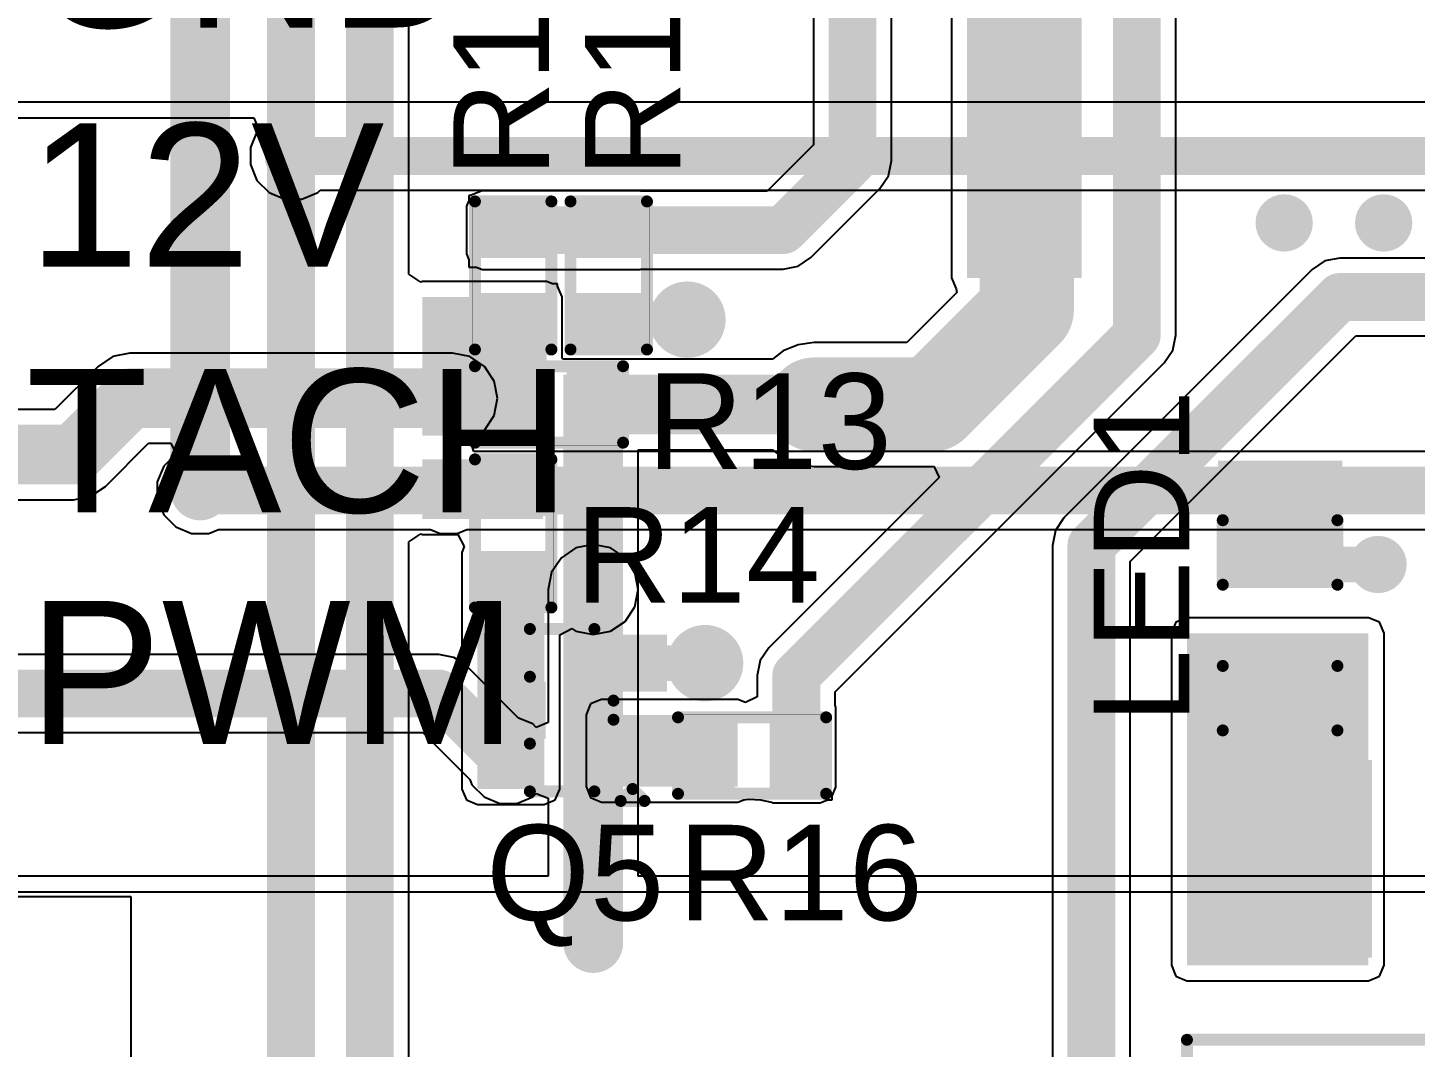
# Model space of a CAD drawing. Header units: millimetres. Extents: x -6.2 to 75.6, y -2 to 69.2.
# Drawn here: x 10.92 to 25.67, y 19.22 to 30.07 of the extents above; entities that cross this region are included whole.
import ezdxf

# ---------------------------------------------------------------- set-up
doc = ezdxf.new("R2010")
doc.units = ezdxf.units.MM
for name, color, linetype in [('BottomLayer', 5, 'Continuous'), ('BottomSolder', 6, 'Continuous'), ('TopLayer', 1, 'Continuous'), ('TopOverlay', 2, 'Continuous'), ('TopPaste', 8, 'Continuous'), ('TopSolder', 216, 'Continuous'), ('ViaHoleLayer', 16, 'Continuous')]:
    doc.layers.add(name, color=color, linetype=linetype)
doc.styles.add('Arial', font='arial.ttf', dxfattribs={"height": 0.2})

# ---------------------------------------------------------------- blocks, each defined once
blk = doc.blocks.new('R___0402_20')
at = {"layer": 'TopLayer'}
for points in [[(-0.6985, -0.3175), (-0.6985, 0.3175), (-0.2412999999999999, 0.3175), (-0.2413, -0.3175)], [(0.2412999999999999, -0.3175), (0.2413, 0.3175), (0.6985, 0.3175), (0.6985, -0.3175)]]:
    blk.add_hatch(color=1, dxfattribs=at).paths.add_polyline_path(points)
at = {"layer": 'TopPaste'}
for points in [[(-0.6985, -0.3175), (-0.6985, 0.3175), (-0.2412999999999999, 0.3175), (-0.2413, -0.3175)], [(0.2412999999999999, -0.3175), (0.2413, 0.3175), (0.6985, 0.3175), (0.6985, -0.3175)]]:
    blk.add_hatch(color=8, dxfattribs=at).paths.add_polyline_path(points)
at = {"layer": 'TopSolder'}
for points in [[(-0.75350116, -0.37250116), (-0.75350116, 0.37250116), (-0.1862988399999999, 0.37250116), (-0.18629884, -0.37250116)], [(0.1862988399999999, -0.37250116), (0.18629884, 0.37250116), (0.75350116, 0.37250116), (0.75350116, -0.37250116)]]:
    blk.add_hatch(color=216, dxfattribs=at).paths.add_polyline_path(points)
at = {"layer": 'TopOverlay'}
for points, const_width in [([(-0.7874, 0.4064), (0.7874, 0.4064)], 0.127), ([(-0.7874, 0.4064), (-0.7874, -0.4064)], 0.127), ([(0.7874, 0.4064), (0.7874, -0.4064)], 0.127), ([(-0.7874, -0.4064), (0.7874, -0.4064)], 0.127), ([(-0.8128, -0.4318), (0.8128, -0.4318)], 0.0032258)]:
    blk.add_lwpolyline(points, dxfattribs=dict(at, const_width=const_width))
for points, const_width in [([(-0.8191499999999999, 0.4064, 1), (-0.7556499999999999, 0.4064, 1)], 0.0635), ([(-0.8191499999999999, 0.4064, 1), (-0.7556499999999999, 0.4064, 1)], 0.0635), ([(0.7556499999999999, 0.4064, 1), (0.8191499999999999, 0.4064, 1)], 0.0635), ([(0.7556499999999999, 0.4064, 1), (0.8191499999999999, 0.4064, 1)], 0.0635), ([(-0.8191499999999999, -0.4064, 1), (-0.7556499999999999, -0.4064, 1)], 0.0635), ([(-0.8191499999999999, -0.4064, 1), (-0.7556499999999999, -0.4064, 1)], 0.0635), ([(-0.81360518, -0.4318, 1), (-0.8119948199999999, -0.4318, 1)], 0.0016129), ([(0.7556499999999999, -0.4064, 1), (0.8191499999999999, -0.4064, 1)], 0.0635), ([(0.7556499999999999, -0.4064, 1), (0.8191499999999999, -0.4064, 1)], 0.0635), ([(0.8119948199999999, -0.4318, 1), (0.81360518, -0.4318, 1)], 0.0016129)]:
    blk.add_lwpolyline(points, format="xyb", close=True, dxfattribs=dict(at, const_width=const_width))
blk = doc.blocks.new('R___0402_21')
at = {"layer": 'TopLayer'}
for points in [[(-0.6985, -0.3175), (-0.6985, 0.3175), (-0.2412999999999999, 0.3175), (-0.2413, -0.3175)], [(0.2412999999999999, -0.3175), (0.2413, 0.3175), (0.6985, 0.3175), (0.6985, -0.3175)]]:
    blk.add_hatch(color=1, dxfattribs=at).paths.add_polyline_path(points)
at = {"layer": 'TopPaste'}
for points in [[(-0.6985, -0.3175), (-0.6985, 0.3175), (-0.2412999999999999, 0.3175), (-0.2413, -0.3175)], [(0.2412999999999999, -0.3175), (0.2413, 0.3175), (0.6985, 0.3175), (0.6985, -0.3175)]]:
    blk.add_hatch(color=8, dxfattribs=at).paths.add_polyline_path(points)
at = {"layer": 'TopSolder'}
for points in [[(-0.75350116, -0.37250116), (-0.75350116, 0.37250116), (-0.1862988399999999, 0.37250116), (-0.18629884, -0.37250116)], [(0.1862988399999999, -0.37250116), (0.18629884, 0.37250116), (0.75350116, 0.37250116), (0.75350116, -0.37250116)]]:
    blk.add_hatch(color=216, dxfattribs=at).paths.add_polyline_path(points)
at = {"layer": 'TopOverlay'}
for points, const_width in [([(0.7874, 0.4064), (-0.7874, 0.4064)], 0.127), ([(-0.7874, 0.4064), (-0.7874, -0.4064)], 0.127), ([(0.7874, 0.4064), (0.7874, -0.4064)], 0.127), ([(0.7874, -0.4064), (-0.7874, -0.4064)], 0.127), ([(0.8128, -0.4318), (-0.8128, -0.4318)], 0.0032258)]:
    blk.add_lwpolyline(points, dxfattribs=dict(at, const_width=const_width))
for points, const_width in [([(-0.8191499999999999, 0.4064, 1), (-0.7556499999999999, 0.4064, 1)], 0.0635), ([(-0.8191499999999999, 0.4064, 1), (-0.7556499999999999, 0.4064, 1)], 0.0635), ([(0.7556499999999999, 0.4064, 1), (0.8191499999999999, 0.4064, 1)], 0.0635), ([(0.7556499999999999, 0.4064, 1), (0.8191499999999999, 0.4064, 1)], 0.0635), ([(-0.8191499999999999, -0.4064, 1), (-0.7556499999999999, -0.4064, 1)], 0.0635), ([(-0.8191499999999999, -0.4064, 1), (-0.7556499999999999, -0.4064, 1)], 0.0635), ([(-0.81360518, -0.4318, 1), (-0.8119948199999999, -0.4318, 1)], 0.0016129), ([(0.7556499999999999, -0.4064, 1), (0.8191499999999999, -0.4064, 1)], 0.0635), ([(0.7556499999999999, -0.4064, 1), (0.8191499999999999, -0.4064, 1)], 0.0635), ([(0.8119948199999999, -0.4318, 1), (0.81360518, -0.4318, 1)], 0.0016129)]:
    blk.add_lwpolyline(points, format="xyb", close=True, dxfattribs=dict(at, const_width=const_width))
blk = doc.blocks.new('R___0402_22')
at = {"layer": 'TopLayer'}
for points in [[(-0.6985, -0.3175), (-0.6985, 0.3174999999999999), (-0.2413000000000001, 0.3175), (-0.2412999999999999, -0.3174999999999999)], [(0.2413000000000001, -0.3175), (0.2412999999999999, 0.3174999999999999), (0.6985, 0.3175), (0.6985, -0.3174999999999999)]]:
    blk.add_hatch(color=1, dxfattribs=at).paths.add_polyline_path(points)
at = {"layer": 'TopPaste'}
for points in [[(-0.6985, -0.3175), (-0.6985, 0.3174999999999999), (-0.2413000000000001, 0.3175), (-0.2412999999999999, -0.3174999999999999)], [(0.2413000000000001, -0.3175), (0.2412999999999999, 0.3174999999999999), (0.6985, 0.3175), (0.6985, -0.3174999999999999)]]:
    blk.add_hatch(color=8, dxfattribs=at).paths.add_polyline_path(points)
at = {"layer": 'TopSolder'}
for points in [[(-0.75350116, -0.3725011600000001), (-0.75350116, 0.3725011599999999), (-0.18629884, 0.3725011600000001), (-0.1862988399999999, -0.3725011599999999)], [(0.18629884, -0.3725011600000001), (0.1862988399999999, 0.3725011599999999), (0.75350116, 0.3725011600000001), (0.75350116, -0.3725011599999999)]]:
    blk.add_hatch(color=216, dxfattribs=at).paths.add_polyline_path(points)
at = {"layer": 'TopOverlay'}
for points, const_width in [([(0.7874, 0.4064), (-0.7874, 0.4064)], 0.127), ([(-0.7874, -0.4064), (-0.7874, 0.4064)], 0.127), ([(0.7874, -0.4064), (0.7874, 0.4064)], 0.127), ([(0.7874, -0.4064), (-0.7874, -0.4064)], 0.127), ([(0.8128, -0.4318), (-0.8128, -0.4318)], 0.0032258)]:
    blk.add_lwpolyline(points, dxfattribs=dict(at, const_width=const_width))
for points, const_width in [([(-0.8191499999999999, 0.4064, 1), (-0.7556499999999999, 0.4064, 1)], 0.0635), ([(-0.8191499999999999, 0.4064, 1), (-0.7556499999999999, 0.4064, 1)], 0.0635), ([(0.7556499999999999, 0.4064, 1), (0.8191499999999999, 0.4064, 1)], 0.0635), ([(0.7556499999999999, 0.4064, 1), (0.8191499999999999, 0.4064, 1)], 0.0635), ([(-0.8191499999999999, -0.4064, 1), (-0.7556499999999999, -0.4064, 1)], 0.0635), ([(-0.8191499999999999, -0.4064, 1), (-0.7556499999999999, -0.4064, 1)], 0.0635), ([(-0.81360518, -0.4318, 1), (-0.8119948199999999, -0.4318, 1)], 0.0016129), ([(0.7556499999999999, -0.4064, 1), (0.8191499999999999, -0.4064, 1)], 0.0635), ([(0.7556499999999999, -0.4064, 1), (0.8191499999999999, -0.4064, 1)], 0.0635), ([(0.8119948199999999, -0.4318, 1), (0.81360518, -0.4318, 1)], 0.0016129)]:
    blk.add_lwpolyline(points, format="xyb", close=True, dxfattribs=dict(at, const_width=const_width))
blk = doc.blocks.new('R___0402_23')
at = {"layer": 'TopLayer'}
for points in [[(-0.6985, -0.3175), (-0.6985, 0.3175), (-0.2412999999999999, 0.3175), (-0.2413, -0.3175)], [(0.2412999999999999, -0.3175), (0.2413, 0.3175), (0.6985, 0.3175), (0.6985, -0.3175)]]:
    blk.add_hatch(color=1, dxfattribs=at).paths.add_polyline_path(points)
at = {"layer": 'TopPaste'}
for points in [[(-0.6985, -0.3175), (-0.6985, 0.3175), (-0.2412999999999999, 0.3175), (-0.2413, -0.3175)], [(0.2412999999999999, -0.3175), (0.2413, 0.3175), (0.6985, 0.3175), (0.6985, -0.3175)]]:
    blk.add_hatch(color=8, dxfattribs=at).paths.add_polyline_path(points)
at = {"layer": 'TopSolder'}
for points in [[(-0.75350116, -0.37250116), (-0.75350116, 0.37250116), (-0.1862988399999999, 0.37250116), (-0.18629884, -0.37250116)], [(0.1862988399999999, -0.37250116), (0.18629884, 0.37250116), (0.75350116, 0.37250116), (0.75350116, -0.37250116)]]:
    blk.add_hatch(color=216, dxfattribs=at).paths.add_polyline_path(points)
at = {"layer": 'TopOverlay'}
for points, const_width in [([(-0.7874, 0.4064), (0.7874, 0.4064)], 0.127), ([(-0.7874, 0.4064), (-0.7874, -0.4064)], 0.127), ([(0.7874, 0.4064), (0.7874, -0.4064)], 0.127), ([(-0.7874, -0.4064), (0.7874, -0.4064)], 0.127), ([(-0.8128, -0.4318), (0.8128, -0.4318)], 0.0032258)]:
    blk.add_lwpolyline(points, dxfattribs=dict(at, const_width=const_width))
for points, const_width in [([(-0.8191499999999999, 0.4064, 1), (-0.7556499999999999, 0.4064, 1)], 0.0635), ([(-0.8191499999999999, 0.4064, 1), (-0.7556499999999999, 0.4064, 1)], 0.0635), ([(0.7556499999999999, 0.4064, 1), (0.8191499999999999, 0.4064, 1)], 0.0635), ([(0.7556499999999999, 0.4064, 1), (0.8191499999999999, 0.4064, 1)], 0.0635), ([(-0.8191499999999999, -0.4064, 1), (-0.7556499999999999, -0.4064, 1)], 0.0635), ([(-0.8191499999999999, -0.4064, 1), (-0.7556499999999999, -0.4064, 1)], 0.0635), ([(-0.81360518, -0.4318, 1), (-0.8119948199999999, -0.4318, 1)], 0.0016129), ([(0.7556499999999999, -0.4064, 1), (0.8191499999999999, -0.4064, 1)], 0.0635), ([(0.7556499999999999, -0.4064, 1), (0.8191499999999999, -0.4064, 1)], 0.0635), ([(0.8119948199999999, -0.4318, 1), (0.81360518, -0.4318, 1)], 0.0016129)]:
    blk.add_lwpolyline(points, format="xyb", close=True, dxfattribs=dict(at, const_width=const_width))
blk = doc.blocks.new('R___0402_24')
at = {"layer": 'TopLayer'}
for points in [[(-0.6985, -0.3175), (-0.6985, 0.3175), (-0.2412999999999999, 0.3175), (-0.2413, -0.3175)], [(0.2412999999999999, -0.3175), (0.2413, 0.3175), (0.6985, 0.3175), (0.6985, -0.3175)]]:
    blk.add_hatch(color=1, dxfattribs=at).paths.add_polyline_path(points)
at = {"layer": 'TopPaste'}
for points in [[(-0.6985, -0.3175), (-0.6985, 0.3175), (-0.2412999999999999, 0.3175), (-0.2413, -0.3175)], [(0.2412999999999999, -0.3175), (0.2413, 0.3175), (0.6985, 0.3175), (0.6985, -0.3175)]]:
    blk.add_hatch(color=8, dxfattribs=at).paths.add_polyline_path(points)
at = {"layer": 'TopSolder'}
for points in [[(-0.75350116, -0.37250116), (-0.75350116, 0.37250116), (-0.1862988399999999, 0.37250116), (-0.18629884, -0.37250116)], [(0.1862988399999999, -0.37250116), (0.18629884, 0.37250116), (0.75350116, 0.37250116), (0.75350116, -0.37250116)]]:
    blk.add_hatch(color=216, dxfattribs=at).paths.add_polyline_path(points)
at = {"layer": 'TopOverlay'}
for points, const_width in [([(-0.7874, 0.4064), (0.7874, 0.4064)], 0.127), ([(-0.7874, -0.4064), (-0.7874, 0.4064)], 0.127), ([(0.7874, -0.4064), (0.7874, 0.4064)], 0.127), ([(-0.7874, -0.4064), (0.7874, -0.4064)], 0.127), ([(-0.8128, -0.4318), (0.8128, -0.4318)], 0.0032258)]:
    blk.add_lwpolyline(points, dxfattribs=dict(at, const_width=const_width))
for points, const_width in [([(-0.8191499999999999, 0.4064, 1), (-0.7556499999999999, 0.4064, 1)], 0.0635), ([(-0.8191499999999999, 0.4064, 1), (-0.7556499999999999, 0.4064, 1)], 0.0635), ([(0.7556499999999999, 0.4064, 1), (0.8191499999999999, 0.4064, 1)], 0.0635), ([(0.7556499999999999, 0.4064, 1), (0.8191499999999999, 0.4064, 1)], 0.0635), ([(-0.8191499999999999, -0.4064, 1), (-0.7556499999999999, -0.4064, 1)], 0.0635), ([(-0.8191499999999999, -0.4064, 1), (-0.7556499999999999, -0.4064, 1)], 0.0635), ([(-0.81360518, -0.4318, 1), (-0.8119948199999999, -0.4318, 1)], 0.0016129), ([(0.7556499999999999, -0.4064, 1), (0.8191499999999999, -0.4064, 1)], 0.0635), ([(0.7556499999999999, -0.4064, 1), (0.8191499999999999, -0.4064, 1)], 0.0635), ([(0.8119948199999999, -0.4318, 1), (0.81360518, -0.4318, 1)], 0.0016129)]:
    blk.add_lwpolyline(points, format="xyb", close=True, dxfattribs=dict(at, const_width=const_width))
blk = doc.blocks.new('SOT_523_28')
at = {"layer": 'TopLayer'}
for points in [[(-0.1999996, 0.9000020099999999), (0.1999996, 0.9000020099999999), (0.1999996, 0.39000303), (-0.1999996, 0.39000303)], [(-0.6999985999999999, -0.38999795), (-0.2999994, -0.38999795), (-0.2999994, -0.8999969299999999), (-0.6999985999999999, -0.8999969299999999)], [(0.30000194, -0.38999795), (0.7000011399999999, -0.38999795), (0.7000011399999999, -0.8999969299999999), (0.30000194, -0.8999969299999999)]]:
    blk.add_hatch(color=1, dxfattribs=at).paths.add_polyline_path(points)
at = {"layer": 'TopPaste'}
for points in [[(-0.1999996, 0.9000020099999999), (0.1999996, 0.9000020099999999), (0.1999996, 0.39000303), (-0.1999996, 0.39000303)], [(-0.6999985999999999, -0.38999795), (-0.2999994, -0.38999795), (-0.2999994, -0.8999969299999999), (-0.6999985999999999, -0.8999969299999999)], [(0.30000194, -0.38999795), (0.7000011399999999, -0.38999795), (0.7000011399999999, -0.8999969299999999), (0.30000194, -0.8999969299999999)]]:
    blk.add_hatch(color=8, dxfattribs=at).paths.add_polyline_path(points)
at = {"layer": 'TopSolder'}
for points in [[(-0.3015996, 1.00160201), (0.3015996, 1.00160201), (0.3015996, 0.28840303), (-0.3015996, 0.28840303)], [(-0.8015985999999998, -0.28839795), (-0.1983994, -0.28839795), (-0.1983994, -1.00159693), (-0.8015985999999998, -1.00159693)], [(0.19840194, -0.28839795), (0.8016011399999999, -0.28839795), (0.8016011399999999, -1.00159693), (0.19840194, -1.00159693)]]:
    blk.add_hatch(color=216, dxfattribs=at).paths.add_polyline_path(points)
at = {"layer": 'TopOverlay', "const_width": 0.127}
for points in [[(-0.8635974599999999, 0.4571999999999999), (-0.35559746, 0.4571999999999999)], [(-0.8635974599999999, 0.4571999999999999), (-0.8635974599999999, -0.2286)], [(0.35559746, 0.4571999999999999), (0.8635974599999999, 0.4571999999999999)], [(0.8635974599999999, 0.4571999999999999), (0.8635974599999999, -0.2286)], [(-0.1016, -0.4318), (0.1016, -0.4318)], [(-0.9652, -0.508), (-0.9652, -0.7619999999999999)], [(-0.9652, -0.508), (-0.8382, -0.635)], [(-0.8382, -0.635), (-0.9652, -0.7619999999999999)]]:
    blk.add_lwpolyline(points, dxfattribs=at)
at = {"layer": 'TopOverlay', "const_width": 0.0635}
for points in [[(-0.89534746, 0.4571999999999999, 1), (-0.8318474599999999, 0.4571999999999999, 1)], [(-0.89534746, 0.4571999999999999, 1), (-0.8318474599999999, 0.4571999999999999, 1)], [(-0.38734746, 0.4571999999999999, 1), (-0.32384746, 0.4571999999999999, 1)], [(0.32384746, 0.4571999999999999, 1), (0.38734746, 0.4571999999999999, 1)], [(0.8318474599999999, 0.4571999999999999, 1), (0.89534746, 0.4571999999999999, 1)], [(0.8318474599999999, 0.4571999999999999, 1), (0.89534746, 0.4571999999999999, 1)], [(-0.89534746, -0.2286, 1), (-0.8318474599999999, -0.2286, 1)], [(0.8318474599999999, -0.2286, 1), (0.89534746, -0.2286, 1)], [(-0.13335, -0.4318, 1), (-0.06985, -0.4318, 1)], [(0.06985, -0.4318, 1), (0.13335, -0.4318, 1)], [(-0.99695, -0.508, 1), (-0.9334499999999999, -0.508, 1)], [(-0.99695, -0.508, 1), (-0.9334499999999999, -0.508, 1)], [(-0.86995, -0.635, 1), (-0.80645, -0.635, 1)], [(-0.86995, -0.635, 1), (-0.80645, -0.635, 1)], [(-0.99695, -0.7619999999999999, 1), (-0.9334499999999999, -0.7619999999999999, 1)], [(-0.99695, -0.7619999999999999, 1), (-0.9334499999999999, -0.7619999999999999, 1)]]:
    blk.add_lwpolyline(points, format="xyb", close=True, dxfattribs=at)
blk = doc.blocks.new('PC817C_37')
at = {"layer": 'TopLayer'}
for points in [[(-4.100068, 2.1699982), (-4.100068, 0.3700018), (-6.100064, 0.3700018), (-6.100064, 2.1699982)], [(6.100064, 2.1699982), (6.100064, 0.3700018), (4.100068, 0.3700018), (4.100068, 2.1699982)], [(-4.100068, -0.3700018), (-4.100068, -2.1699982), (-6.100064, -2.1699982), (-6.100064, -0.3700018)], [(6.100064, -0.3700018), (6.100064, -2.1699982), (4.100068, -2.1699982), (4.100068, -0.3700018)]]:
    blk.add_hatch(color=1, dxfattribs=at).paths.add_polyline_path(points)
at = {"layer": 'TopPaste'}
for points in [[(-4.100068, 2.1699982), (-4.100068, 0.3700018), (-6.100064, 0.3700018), (-6.100064, 2.1699982)], [(6.100064, 2.1699982), (6.100064, 0.3700018), (4.100068, 0.3700018), (4.100068, 2.1699982)], [(-4.100068, -0.3700018), (-4.100068, -2.1699982), (-6.100064, -2.1699982), (-6.100064, -0.3700018)], [(6.100064, -0.3700018), (6.100064, -2.1699982), (4.100068, -2.1699982), (4.100068, -0.3700018)]]:
    blk.add_hatch(color=8, dxfattribs=at).paths.add_polyline_path(points)
at = {"layer": 'TopSolder'}
for points in [[(-4.049268, 2.2207982), (-4.049268, 0.3192018), (-6.150863999999999, 0.3192018), (-6.150863999999999, 2.2207982)], [(6.150863999999999, 2.2207982), (6.150863999999999, 0.3192018), (4.049268, 0.3192018), (4.049268, 2.2207982)], [(-4.049268, -0.3192018), (-4.049268, -2.2207982), (-6.150863999999999, -2.2207982), (-6.150863999999999, -0.3192018)], [(6.150863999999999, -0.3192018), (6.150863999999999, -2.2207982), (4.049268, -2.2207982), (4.049268, -0.3192018)]]:
    blk.add_hatch(color=216, dxfattribs=at).paths.add_polyline_path(points)
at = {"layer": 'TopOverlay'}
for points, const_width in [([(3.324885399999999, 2.3139654), (-3.175, 2.3139654)], 0.127), ([(-3.175, -2.2859492), (-3.175, 2.3139654)], 0.127), ([(3.324885399999999, -2.2859492), (3.324885399999999, 2.3139654)], 0.127), ([(-6.400799999999999, 1.1938), (-6.400799999999999, 1.4478)], 0.2499995), ([(-6.2738, 1.3208), (-6.400799999999999, 1.4478)], 0.2499995), ([(-6.400799999999999, 1.1938), (-6.2738, 1.3208)], 0.2499995), ([(3.324885399999999, -2.2859492), (-3.175, -2.2859492)], 0.127)]:
    blk.add_lwpolyline(points, dxfattribs=dict(at, const_width=const_width))
for points, const_width in [([(-3.20675, 2.3139654, 1), (-3.14325, 2.3139654, 1)], 0.0635), ([(-3.20675, 2.3139654, 1), (-3.14325, 2.3139654, 1)], 0.0635), ([(3.2931354, 2.3139654, 1), (3.3566354, 2.3139654, 1)], 0.0635), ([(3.2931354, 2.3139654, 1), (3.3566354, 2.3139654, 1)], 0.0635), ([(-6.46329924, 1.4478, 1), (-6.338300759999999, 1.4478, 1)], 0.12499848), ([(-6.46329924, 1.4478, 1), (-6.338300759999999, 1.4478, 1)], 0.12499848), ([(-6.33629924, 1.3208, 1), (-6.211300759999999, 1.3208, 1)], 0.12499848), ([(-6.33629924, 1.3208, 1), (-6.211300759999999, 1.3208, 1)], 0.12499848), ([(-6.46329924, 1.1938, 1), (-6.338300759999999, 1.1938, 1)], 0.12499848), ([(-6.46329924, 1.1938, 1), (-6.338300759999999, 1.1938, 1)], 0.12499848), ([(-3.20675, -2.2859492, 1), (-3.14325, -2.2859492, 1)], 0.0635), ([(-3.20675, -2.2859492, 1), (-3.14325, -2.2859492, 1)], 0.0635), ([(3.2931354, -2.2859492, 1), (3.3566354, -2.2859492, 1)], 0.0635), ([(3.2931354, -2.2859492, 1), (3.3566354, -2.2859492, 1)], 0.0635)]:
    blk.add_lwpolyline(points, format="xyb", close=True, dxfattribs=dict(at, const_width=const_width))
blk = doc.blocks.new('LED_0603_59')
at = {"layer": 'TopLayer'}
for points in [[(-0.999998, 0.5000002699999999), (-0.499999, 0.5000002699999999), (-0.499999, -0.5000002699999999), (-0.999998, -0.5000002699999999)], [(0.50000154, 0.5000002699999999), (1.00000054, 0.5000002699999999), (1.00000054, -0.5000002699999999), (0.50000154, -0.5000002699999999)]]:
    blk.add_hatch(color=1, dxfattribs=at).paths.add_polyline_path(points)
at = {"layer": 'TopOverlay'}
blk.add_hatch(color=2, dxfattribs=at).paths.add_polyline_path([(1.11760508, -0.66039746), (1.7526, -0.66039746), (1.7526, 0.66040254), (1.11760508, 0.66040254)])
at = {"layer": 'TopPaste'}
for points in [[(-0.999998, 0.5000002699999999), (-0.499999, 0.5000002699999999), (-0.499999, -0.5000002699999999), (-0.999998, -0.5000002699999999)], [(0.50000154, 0.5000002699999999), (1.00000054, 0.5000002699999999), (1.00000054, -0.5000002699999999), (0.50000154, -0.5000002699999999)]]:
    blk.add_hatch(color=8, dxfattribs=at).paths.add_polyline_path(points)
at = {"layer": 'TopSolder'}
for points in [[(-1.101598, 0.6016002699999999), (-0.398399, 0.6016002699999999), (-0.398399, -0.6016002699999999), (-1.101598, -0.6016002699999999)], [(0.39840154, 0.6016002699999999), (1.10160054, 0.6016002699999999), (1.10160054, -0.6016002699999999), (0.39840154, -0.6016002699999999)]]:
    blk.add_hatch(color=216, dxfattribs=at).paths.add_polyline_path(points)
at = {"layer": 'TopOverlay', "const_width": 0.127}
for points in [[(-1.1176, 0.6096), (-0.4318, 0.6096)], [(-1.1176, 0.6096), (-1.1176, -0.6096)], [(0.4318, 0.6096), (1.11760254, 0.6096)], [(1.11760254, 0.6096), (1.11760254, -0.6096)], [(-1.1176, -0.6096), (-0.4318, -0.6096)], [(0.4318, -0.6096), (1.11760254, -0.6096)]]:
    blk.add_lwpolyline(points, dxfattribs=at)
at = {"layer": 'TopOverlay', "const_width": 0.0635}
for points in [[(-1.14935, 0.6096, 1), (-1.08585, 0.6096, 1)], [(-1.14935, 0.6096, 1), (-1.08585, 0.6096, 1)], [(-0.46355, 0.6096, 1), (-0.40005, 0.6096, 1)], [(0.40005, 0.6096, 1), (0.46355, 0.6096, 1)], [(1.08585254, 0.6096, 1), (1.14935254, 0.6096, 1)], [(1.08585254, 0.6096, 1), (1.14935254, 0.6096, 1)], [(-1.14935, -0.6096, 1), (-1.08585, -0.6096, 1)], [(-1.14935, -0.6096, 1), (-1.08585, -0.6096, 1)], [(-0.46355, -0.6096, 1), (-0.40005, -0.6096, 1)], [(0.40005, -0.6096, 1), (0.46355, -0.6096, 1)], [(1.08585254, -0.6096, 1), (1.14935254, -0.6096, 1)], [(1.08585254, -0.6096, 1), (1.14935254, -0.6096, 1)]]:
    blk.add_lwpolyline(points, format="xyb", close=True, dxfattribs=at)

msp = doc.modelspace()

# ---------------------------------------------------------------- hatches: boundary and pattern name
at = {"layer": 'BottomLayer'}
h = msp.add_hatch(color=5, dxfattribs=at)
edge = h.paths.add_edge_path()
edge.add_arc((13.74141016, 28.70199999999999), 0.3048, 0, 360)
h = msp.add_hatch(color=5, dxfattribs=at)
edge = h.paths.add_edge_path()
edge.add_arc((24.27510004, 27.9905968), 0.3050032, 0, 360)
h = msp.add_hatch(color=5, dxfattribs=at)
edge = h.paths.add_edge_path()
edge.add_arc((25.3328551, 27.9905968), 0.3050032, 0, 360)
h = msp.add_hatch(color=5, dxfattribs=at)
edge = h.paths.add_edge_path()
edge.add_arc((17.93041118, 26.9621), 0.3048, 0, 360)
h = msp.add_hatch(color=5, dxfattribs=at)
edge = h.paths.add_edge_path()
edge.add_arc((15.43290792, 26.12629776), 0.3048, 0, 360)
h = msp.add_hatch(color=5, dxfattribs=at)
edge = h.paths.add_edge_path()
edge.add_arc((12.75081016, 25.146), 0.3048, 0, 360)
h = msp.add_hatch(color=5, dxfattribs=at)
edge = h.paths.add_edge_path()
edge.add_arc((15.39241016, 25.146), 0.3048, 0, 360)
h = msp.add_hatch(color=5, dxfattribs=at)
edge = h.paths.add_edge_path()
edge.add_arc((25.273, 24.3586), 0.3048, 0, 360)
h = msp.add_hatch(color=5, dxfattribs=at)
edge = h.paths.add_edge_path()
edge.add_arc((16.92911016, 24.0919), 0.3048, 0, 360)
h = msp.add_hatch(color=5, dxfattribs=at)
edge = h.paths.add_edge_path()
edge.add_arc((18.11820862, 23.30920154), 0.3048, 0, 360)
h = msp.add_hatch(color=5, dxfattribs=at)
edge = h.paths.add_edge_path()
edge.add_arc((16.02741016, 22.2758), 0.3048, 0, 360)
at = {"layer": 'BottomSolder'}
h = msp.add_hatch(color=6, dxfattribs=at)
edge = h.paths.add_edge_path()
edge.add_arc((17.93041118, 26.9621), 0.4064, 0, 360)
h = msp.add_hatch(color=6, dxfattribs=at)
edge = h.paths.add_edge_path()
edge.add_arc((18.11820862, 23.30920154), 0.4064, 0, 360)
at = {"layer": 'TopLayer'}
for points in [[(20.9042, 27.4066), (22.1234, 27.4066), (22.1234, 49.7078), (20.9042, 49.7078)], [(15.74801016, 27.6606), (17.42441016, 27.6606), (17.42441016, 28.1686), (15.74801016, 28.1686)], [(15.11301016, 25.7302), (16.43381016, 25.7302), (16.43381016, 27.2034), (15.11301016, 27.2034)], [(16.61161016, 25.7429), (20.85341016, 25.7429), (20.85341016, 26.3779), (16.61161016, 26.3779)], [(16.39571016, 25.4762), (15.11301016, 25.4762), (15.11301016, 24.8412), (16.39571016, 24.8412)], [(15.69721016, 21.971), (16.40841016, 21.971), (16.40841016, 24.4856), (15.69721016, 24.4856)], [(23.24101016, 20.096734), (25.17141016, 20.096734), (25.17141016, 23.627334), (23.24101016, 23.627334)], [(17.01801016, 21.9964), (18.46581016, 21.9964), (18.46581016, 22.7584), (17.01801016, 22.7584)], [(19.34211016, 21.99005), (19.34211016, 22.84095), (18.83411016, 22.84095), (18.83411016, 21.99005)]]:
    msp.add_hatch(color=1, dxfattribs=at).paths.add_polyline_path(points)
h = msp.add_hatch(color=1, dxfattribs=at)
edge = h.paths.add_edge_path()
edge.add_arc((13.74141016, 28.70199999999999), 0.3048, 0, 360)
h = msp.add_hatch(color=1, dxfattribs=at)
edge = h.paths.add_edge_path()
edge.add_arc((24.27510004, 27.9905968), 0.3050032, 0, 360)
h = msp.add_hatch(color=1, dxfattribs=at)
edge = h.paths.add_edge_path()
edge.add_arc((25.3328551, 27.9905968), 0.3050032, 0, 360)
h = msp.add_hatch(color=1, dxfattribs=at)
edge = h.paths.add_edge_path()
edge.add_arc((17.93041118, 26.9621), 0.3048, 0, 360)
h = msp.add_hatch(color=1, dxfattribs=at)
edge = h.paths.add_edge_path()
edge.add_arc((15.43290792, 26.12629776), 0.3048, 0, 360)
h = msp.add_hatch(color=1, dxfattribs=at)
edge = h.paths.add_edge_path()
edge.add_arc((12.75081016, 25.146), 0.3048, 0, 360)
h = msp.add_hatch(color=1, dxfattribs=at)
edge = h.paths.add_edge_path()
edge.add_arc((15.39241016, 25.146), 0.3048, 0, 360)
h = msp.add_hatch(color=1, dxfattribs=at)
edge = h.paths.add_edge_path()
edge.add_arc((25.273, 24.3586), 0.3048, 0, 360)
h = msp.add_hatch(color=1, dxfattribs=at)
edge = h.paths.add_edge_path()
edge.add_arc((16.92911016, 24.0919), 0.3048, 0, 360)
h = msp.add_hatch(color=1, dxfattribs=at)
edge = h.paths.add_edge_path()
edge.add_arc((18.11820862, 23.30920154), 0.3048, 0, 360)
h = msp.add_hatch(color=1, dxfattribs=at)
edge = h.paths.add_edge_path()
edge.add_arc((16.02741016, 22.2758), 0.3048, 0, 360)
at = {"layer": 'TopSolder'}
h = msp.add_hatch(color=216, dxfattribs=at)
edge = h.paths.add_edge_path()
edge.add_arc((17.93041118, 26.9621), 0.4064, 0, 360)
h = msp.add_hatch(color=216, dxfattribs=at)
edge = h.paths.add_edge_path()
edge.add_arc((18.11820862, 23.30920154), 0.4064, 0, 360)
at = {"layer": 'ViaHoleLayer'}
h = msp.add_hatch(color=16, dxfattribs=at)
edge = h.paths.add_edge_path()
edge.add_arc((13.74141016, 28.70199999999999), 0.1524, 0, 360)
h = msp.add_hatch(color=16, dxfattribs=at)
edge = h.paths.add_edge_path()
edge.add_arc((24.27510004, 27.9905968), 0.1549908, 0, 360)
h = msp.add_hatch(color=16, dxfattribs=at)
edge = h.paths.add_edge_path()
edge.add_arc((25.3328551, 27.9905968), 0.1549908, 0, 360)
h = msp.add_hatch(color=16, dxfattribs=at)
edge = h.paths.add_edge_path()
edge.add_arc((17.93041118, 26.9621), 0.1524, 0, 360)
h = msp.add_hatch(color=16, dxfattribs=at)
edge = h.paths.add_edge_path()
edge.add_arc((15.43290792, 26.12629776), 0.1524, 0, 360)
h = msp.add_hatch(color=16, dxfattribs=at)
edge = h.paths.add_edge_path()
edge.add_arc((12.75081016, 25.146), 0.1524, 0, 360)
h = msp.add_hatch(color=16, dxfattribs=at)
edge = h.paths.add_edge_path()
edge.add_arc((15.39241016, 25.146), 0.1524, 0, 360)
h = msp.add_hatch(color=16, dxfattribs=at)
edge = h.paths.add_edge_path()
edge.add_arc((25.273, 24.3586), 0.1524, 0, 360)
h = msp.add_hatch(color=16, dxfattribs=at)
edge = h.paths.add_edge_path()
edge.add_arc((16.92911016, 24.0919), 0.1524, 0, 360)
h = msp.add_hatch(color=16, dxfattribs=at)
edge = h.paths.add_edge_path()
edge.add_arc((18.11820862, 23.30920154), 0.1524, 0, 360)
h = msp.add_hatch(color=16, dxfattribs=at)
edge = h.paths.add_edge_path()
edge.add_arc((16.02741016, 22.2758), 0.1524, 0, 360)

# ---------------------------------------------------------------- linework, layer by layer
at = {"layer": 'BottomLayer'}
for p, q in [((52.75579999999999, 29.2735), (3.5306, 29.2735)), ((10.47249366, 29.10854224), (13.32176914, 29.10854224)), ((13.32176914, 29.10854224), (13.37437508, 28.98154224)), ((13.35381632, 28.96098348), (13.28421016, 28.79294216)), ((13.37437508, 28.98154224), (13.35381632, 28.96098348)), ((13.28421016, 28.79294216), (13.28421016, 28.61105784)), ((13.28421016, 28.61105784), (13.35381632, 28.44301652)), ((13.35381632, 28.44301652), (13.48242668, 28.31440616)), ((14.00039364, 28.31440616), (14.02541772, 28.33943024)), ((14.02541772, 28.33943024), (27.6736937, 28.33943278)), ((13.48242668, 28.31440616), (13.650468, 28.2448)), ((13.650468, 28.2448), (13.83235232, 28.2448)), ((13.83235232, 28.2448), (14.00039364, 28.31440616)), ((11.8205504, 26.5689334), (11.66512018, 26.46507533999999)), ((12.00389776, 26.60540272), (11.8205504, 26.5689334)), ((15.43290792, 26.60540272), (12.00389776, 26.60540272)), ((15.61625274, 26.5689334), (15.43290792, 26.60540272)), ((15.7716855, 26.46507533999999), (15.61625274, 26.5689334)), ((11.66512018, 26.46507533999999), (11.2061498, 26.00610496)), ((15.87554356, 26.30964257999999), (15.7716855, 26.46507533999999)), ((15.91201288, 26.12629776), (15.87554356, 26.30964257999999)), ((15.87554356, 25.94295293999999), (15.91201288, 26.12629776)), ((11.2061498, 26.00610496), (10.7771057, 26.00610496)), ((15.7716855, 25.78752018), (15.87554356, 25.94295293999999)), ((15.61999924, 25.67787092), (15.62179248, 25.6873629)), ((15.65958006, 25.5603629), (15.61999924, 25.67787092)), ((15.62179248, 25.6873629), (15.7716855, 25.78752018)), ((11.74337758, 25.18822242), (12.20234796, 25.6471928)), ((12.20234796, 25.6471928), (12.43948998, 25.6471928)), ((12.47842564, 25.5201928), (12.36321632, 25.40498348)), ((12.43948998, 25.6471928), (12.46904542, 25.58303748)), ((12.46904542, 25.58303748), (12.47842564, 25.5201928)), ((28.9394519, 25.5603629), (15.65958006, 25.5603629)), ((12.36321632, 25.40498348), (12.29361016, 25.23694216)), ((12.29361016, 25.23694216), (12.29361016, 25.05505784)), ((11.4046, 25.04789504), (11.58794736, 25.08436436)), ((11.58794736, 25.08436436), (11.74337758, 25.18822242)), ((10.7771057, 25.04789504), (11.4046, 25.04789504)), ((12.29361016, 25.05505784), (12.36321632, 24.88701652)), ((12.36321632, 24.88701652), (12.49182668, 24.75840616)), ((12.49182668, 24.75840616), (12.659868, 24.6888)), ((12.659868, 24.6888), (12.84175232, 24.6888)), ((12.84175232, 24.6888), (12.94516842, 24.7316371)), ((12.94516842, 24.7316371), (15.1980519, 24.7316371)), ((15.1980519, 24.7316371), (15.301468, 24.6888)), ((15.301468, 24.6888), (15.48335232, 24.6888)), ((15.48335232, 24.6888), (15.58676842, 24.7316371)), ((15.58676842, 24.7316371), (28.9394519, 24.7316371)), ((16.74576534, 24.53453564), (16.59033258, 24.43067758)), ((16.92911016, 24.57100496), (16.74576534, 24.53453564)), ((17.11245498, 24.53453564), (16.92911016, 24.57100496)), ((17.26788774, 24.43067758), (17.11245498, 24.53453564)), ((16.59033258, 24.43067758), (16.48647452, 24.27524482)), ((17.3717458, 24.27524482), (17.26788774, 24.43067758)), ((16.48647452, 24.27524482), (16.4500052, 24.0919)), ((17.40821512, 24.0919), (17.3717458, 24.27524482)), ((16.4500052, 24.0919), (16.4500052, 22.67938822)), ((17.40821512, 21.04375776), (17.40821512, 24.0919)), ((15.2887172, 23.4013629), (10.80392302, 23.4013629)), ((15.44728686, 23.36982118), (15.2887172, 23.4013629)), ((15.58171636, 23.27999916), (15.44728686, 23.36982118)), ((16.13604342, 22.7256721), (15.58171636, 23.27999916)), ((16.28639364, 22.66339384), (16.13604342, 22.7256721)), ((10.80392302, 22.5726371), (15.11708178, 22.5726371)), ((15.11708178, 22.5726371), (15.61642038, 22.0732985)), ((16.3230052, 22.62678228), (16.28639364, 22.66339384)), ((16.4500052, 22.67938822), (16.3230052, 22.62678228)), ((15.61642038, 22.0732985), (15.63981632, 22.01681652)), ((15.63981632, 22.01681652), (15.76842668, 21.88820616)), ((15.76842668, 21.88820616), (15.936468, 21.8186)), ((16.11835232, 21.8186), (16.28639364, 21.88820616)), ((16.28639364, 21.88820616), (16.3230052, 21.92481772)), ((16.3230052, 21.92481772), (16.4500052, 21.87221178)), ((16.4500052, 21.87221178), (16.4500052, 21.04375776)), ((15.936468, 21.8186), (16.11835232, 21.8186)), ((16.4500052, 21.04375776), (-1.5952343, 21.04375776)), ((29.51481016, 21.04375776), (17.40821512, 21.04375776)), ((-1.5952343, 20.8788), (29.51481016, 20.8788))]:
    msp.add_line(p, q, dxfattribs=at)
for points, const_width in [([(13.74141016, 28.70199746), (31.97733, 28.70199999999999)], 0.4064), ([(11.4046, 25.527), (12.00389776, 26.12629776)], 0.635), ([(12.00389776, 26.12629776), (15.43290792, 26.12629776)], 0.635), ([(9.72821016, 25.527), (11.4046, 25.527)], 0.635), ([(12.75081016, 25.146), (15.39241016, 25.146)], 0.508), ([(15.39241016, 25.146), (29.13381016, 25.146)], 0.508), ([(16.92911016, 20.3327), (16.92911016, 24.0919)], 0.635), ([(9.72821016, 22.987), (15.2887172, 22.987)], 0.508), ([(15.2887172, 22.987), (15.9999172, 22.2758)], 0.508), ([(15.9999172, 22.2758), (16.02741016, 22.2758)], 0.508)]:
    msp.add_lwpolyline(points, dxfattribs=dict(at, const_width=const_width))
for points, const_width in [([(13.63981016, 28.70199746, 1), (13.84301016, 28.70199746, 1)], 0.2032), ([(11.84514776, 26.12629776, 1), (12.16264776, 26.12629776, 1)], 0.3175), ([(11.84514776, 26.12629776, 1), (12.16264776, 26.12629776, 1)], 0.3175), ([(15.27415792, 26.12629776, 1), (15.59165792, 26.12629776, 1)], 0.3175), ([(11.24585, 25.527, 1), (11.56335, 25.527, 1)], 0.3175), ([(11.24585, 25.527, 1), (11.56335, 25.527, 1)], 0.3175), ([(12.62381016, 25.146, 1), (12.87781016, 25.146, 1)], 0.254), ([(15.26541016, 25.146, 1), (15.51941016, 25.146, 1)], 0.254), ([(15.26541016, 25.146, 1), (15.51941016, 25.146, 1)], 0.254), ([(16.77036016, 24.0919, 1), (17.08786016, 24.0919, 1)], 0.3175), ([(15.1617172, 22.987, 1), (15.4157172, 22.987, 1)], 0.254), ([(15.1617172, 22.987, 1), (15.4157172, 22.987, 1)], 0.254), ([(15.8729172, 22.2758, 1), (16.1269172, 22.2758, 1)], 0.254), ([(15.8729172, 22.2758, 1), (16.1269172, 22.2758, 1)], 0.254), ([(15.90041016, 22.2758, 1), (16.15441016, 22.2758, 1)], 0.254), ([(16.77036016, 20.3327, 1), (17.08786016, 20.3327, 1)], 0.3175)]:
    msp.add_lwpolyline(points, format="xyb", close=True, dxfattribs=dict(at, const_width=const_width))
at = {"layer": 'TopLayer'}
for p, q in [((20.73924224, 37.24992296), (20.73924224, 27.4066)), ((20.09937306, 28.65121015999999), (20.09937306, 35.26404174)), ((19.27064726, 34.00709988), (19.27064726, 28.82284558)), ((14.96857306, 27.4459954), (14.96857306, 32.59704173999999)), ((23.1219629, 26.797), (23.1219629, 30.27623612)), ((19.27064726, 28.82284558), (18.77676458, 28.3289629)), ((20.06783134, 28.4926405), (20.09937306, 28.65121015999999)), ((19.97800932, 28.358211), (20.06783134, 28.4926405)), ((15.74801016, 28.33355776), (15.63136828, 28.28524188)), ((17.42441016, 28.33355776), (15.74801016, 28.33355776)), ((17.43550234, 28.3289629), (17.42441016, 28.33355776)), ((18.77676458, 28.3289629), (17.43550234, 28.3289629)), ((19.24139916, 27.62160084), (19.97800932, 28.358211)), ((15.60831016, 28.22957524), (15.5830524, 28.1686)), ((15.630398, 28.2829), (15.60831016, 28.2829)), ((15.60831016, 28.2829), (15.60831016, 28.22957524)), ((15.63136828, 28.28524188), (15.630398, 28.2829)), ((15.5830524, 28.1686), (15.5830524, 27.6606)), ((15.5830524, 27.6606), (15.60831016, 27.59962476)), ((15.60831016, 27.59962476), (15.60831016, 27.5209)), ((19.10696966, 27.53177882), (19.24139916, 27.62160084)), ((24.70803034, 27.58622118), (24.57360084, 27.49639916)), ((24.8666, 27.6177629), (24.70803034, 27.58622118)), ((27.01483802, 27.6177629), (24.8666, 27.6177629)), ((15.0955756, 27.36113654), (14.96857306, 27.4459954)), ((15.60831016, 27.5209), (15.68703492, 27.5209)), ((15.68703492, 27.5209), (15.74801016, 27.49564224)), ((15.74801016, 27.49564224), (17.42441016, 27.49564224)), ((17.42441016, 27.49564224), (17.43550234, 27.5002371)), ((17.43550234, 27.5002371), (18.9484, 27.5002371)), ((18.9484, 27.5002371), (19.10696966, 27.53177882)), ((24.57360084, 27.49639916), (21.932011, 24.85480932)), ((15.11301016, 27.36835776), (15.0955756, 27.36113654)), ((16.43381016, 27.36835776), (15.11301016, 27.36835776)), ((16.4947854, 27.3431), (16.43381016, 27.36835776)), ((16.54811016, 27.3431), (16.4947854, 27.3431)), ((16.54811016, 27.32101216), (16.54811016, 27.3431)), ((16.55045204, 27.32004188), (16.54811016, 27.32101216)), ((16.59876792, 27.2034), (16.55045204, 27.32004188)), ((20.73924224, 27.4066), (20.78755558, 27.28996066)), ((20.78755558, 27.28996066), (20.79540672, 27.25048652)), ((16.59876792, 26.55144042), (16.59876792, 27.2034)), ((20.79540672, 27.25048652), (20.2633453, 26.7184251)), ((19.2786, 26.71842764), (19.10829046, 26.69600706)), ((19.27862032, 26.7184251), (19.2786, 26.71842764)), ((20.2633453, 26.7184251), (19.27862032, 26.7184251)), ((22.63937306, 24.39017474), (25.03823542, 26.7890371)), ((23.09042118, 26.63843034), (23.1219629, 26.797)), ((25.03823542, 26.7890371), (27.01483802, 26.7890371)), ((18.94958618, 26.63026932), (18.83567226, 26.54285776)), ((19.10829046, 26.69600706), (18.94958618, 26.63026932)), ((23.00059916, 26.50400084), (23.09042118, 26.63843034)), ((16.6116127, 26.54285776), (16.59876792, 26.55144042)), ((18.83567226, 26.54285776), (16.6116127, 26.54285776)), ((19.50247306, 23.00587474), (23.00059916, 26.50400084)), ((17.40821512, 24.0919), (17.40821512, 25.57794224)), ((17.40821512, 25.57794224), (18.83566718, 25.57794224)), ((18.83566718, 25.57794224), (18.94958618, 25.49052814)), ((18.94958618, 25.49052814), (19.108293, 25.4247904)), ((19.108293, 25.4247904), (19.27860254, 25.40236982)), ((19.27860254, 25.40236982), (20.53590762, 25.40236982)), ((20.53590762, 25.40236982), (20.54910292, 25.40410718)), ((20.54910292, 25.40410718), (20.60842208, 25.2838204)), ((20.60842208, 25.2838204), (18.795111, 23.47050932)), ((21.932011, 24.85480932), (21.84218898, 24.72037982)), ((14.96857306, 24.5986046), (15.0955756, 24.68346346)), ((15.0955756, 24.68346346), (15.11301016, 24.67624224)), ((15.11301016, 24.67624224), (15.48863298, 24.67624224)), ((15.48863298, 24.67624224), (15.55861506, 24.5492397)), ((21.84218898, 24.72037982), (21.81064726, 24.56181016)), ((14.96857306, 15.2084278), (14.96857306, 24.5986046)), ((15.55861506, 24.5492397), (15.5322524, 24.4856)), ((21.81064726, 24.56181016), (21.81064726, 9.98372654)), ((15.5322524, 24.4856), (15.5322524, 21.971)), ((22.63937306, 10.15383796), (22.63937306, 24.39017474)), ((17.3717458, 23.90855518), (17.40821512, 24.0919)), ((17.26788774, 23.75312242), (17.3717458, 23.90855518)), ((17.11245498, 23.64926436), (17.26788774, 23.75312242)), ((23.24101016, 23.79229176), (23.12436828, 23.74397588)), ((25.17141016, 23.79229176), (23.24101016, 23.79229176)), ((25.28805204, 23.74397588), (25.17141016, 23.79229176)), ((16.57336792, 23.61171554), (16.70036792, 23.67959704)), ((16.57336792, 21.971), (16.57336792, 23.61171554)), ((16.70036792, 23.67959704), (16.74576534, 23.64926436)), ((16.74576534, 23.64926436), (16.92911016, 23.61279504)), ((16.92911016, 23.61279504), (17.11245498, 23.64926436)), ((23.12436828, 23.74397588), (23.0760524, 23.627334)), ((23.0760524, 23.627334), (23.0760524, 20.096734)), ((25.33636792, 23.627334), (25.28805204, 23.74397588)), ((25.33636792, 20.096734), (25.33636792, 23.627334)), ((18.795111, 23.47050932), (18.70528898, 23.33607982)), ((18.70528898, 23.33607982), (18.67374726, 23.17751016)), ((18.67374726, 23.17751016), (18.67374726, 22.94968232)), ((16.90136828, 22.87504188), (16.8530524, 22.7584)), ((17.01801016, 22.92335776), (16.90136828, 22.87504188)), ((18.46581016, 22.92335776), (17.01801016, 22.92335776)), ((18.54674472, 22.8898323), (18.46581016, 22.92335776)), ((18.67374726, 22.94968232), (18.54674472, 22.8898323)), ((19.50247306, 22.85204218), (19.50247306, 23.00587474)), ((16.8530524, 22.7584), (16.8530524, 21.9964)), ((19.50706792, 22.84095), (19.50247306, 22.85204218)), ((19.50706792, 21.99005), (19.50706792, 22.84095)), ((16.8530524, 21.9964), (16.90136828, 21.87975812)), ((19.46911016, 21.89841442), (19.50706792, 21.99005)), ((15.5322524, 21.971), (15.58056828, 21.85435812)), ((15.58056828, 21.85435812), (15.69721016, 21.80604224)), ((16.40841016, 21.80604224), (16.52505204, 21.85435812)), ((16.52505204, 21.85435812), (16.57336792, 21.971)), ((16.90136828, 21.87975812), (17.01801016, 21.83144224)), ((18.46581016, 21.83144224), (18.52931016, 21.85669746)), ((18.52931016, 21.85669746), (18.58413352, 21.86118564)), ((18.52931016, 21.85669746), (18.52931016, 21.85669746)), ((18.58413352, 21.86118564), (18.7071127, 21.85669492)), ((18.7071127, 21.85669492), (18.7071127, 21.85669492)), ((18.7071127, 21.85669492), (18.82293924, 21.82972012)), ((19.34211016, 21.82509224), (19.41841684, 21.8567)), ((19.41841684, 21.8567), (19.46911016, 21.8567)), ((19.46911016, 21.8567), (19.46911016, 21.89841442)), ((15.69721016, 21.80604224), (16.40841016, 21.80604224)), ((17.01801016, 21.83144224), (18.46581016, 21.83144224)), ((18.82293924, 21.82972012), (18.83411016, 21.82509224)), ((18.83411016, 21.82509224), (19.34211016, 21.82509224)), ((-1.5952343, 20.828), (12.01421016, 20.828)), ((12.01421016, 20.828), (12.01421016, 9.4996)), ((23.0760524, 20.096734), (23.12436828, 19.98009212)), ((25.28805204, 19.98009212), (25.33636792, 20.096734)), ((23.12436828, 19.98009212), (23.24101016, 19.93177624)), ((23.24101016, 19.93177624), (25.17141016, 19.93177624)), ((25.17141016, 19.93177624), (25.28805204, 19.98009212))]:
    msp.add_line(p, q, dxfattribs=at)
for points, const_width in [([(19.68501016, 28.65121015999999), (19.68501016, 35.4584)], 0.508), ([(22.7076, 26.797), (22.7076, 34.4424)], 0.508), ([(13.71601016, 28.70199999999999), (13.71601016, 33.8455)], 0.508), ([(12.75081016, 25.146), (12.75081016, 32.7914)], 0.635), ([(14.55421016, 15.03679238), (14.55421016, 32.7914)], 0.508), ([(13.71601016, 9.04241016), (13.71601016, 28.70199999999999)], 0.508), ([(18.9484, 27.9146), (19.68501016, 28.65121015999999)], 0.508), ([(16.58621016, 27.9146), (18.9484, 27.9146)], 0.508), ([(21.5392, 27.06368984), (21.5392, 27.6352)], 1.00000054), ([(20.53590762, 26.06039746), (21.5392, 27.06368984)], 1.00000054), ([(22.22501016, 24.56181016), (24.8666, 27.2034)], 0.508), ([(24.8666, 27.2034), (27.99081016, 27.2034)], 0.508), ([(17.09421016, 26.9621), (17.93041118, 26.9621)], 0.3809999999999999), ([(19.08811016, 23.17751016), (22.7076, 26.797)], 0.508), ([(19.2786, 26.0604), (19.27860254, 26.06039746)], 1.00000054), ([(19.27860254, 26.06039746), (20.53590762, 26.06039746)], 1.00000054), ([(16.92911016, 24.0919), (16.92911016, 26.0604)], 0.635), ([(15.29081016, 25.0698), (15.33526016, 25.11425)], 0.3048), ([(15.33526016, 25.11425), (16.03376016, 25.11425)], 0.3048), ([(16.03376016, 25.11425), (16.07821016, 25.1587)], 0.3048), ([(22.22501016, 9.98220254), (22.22501016, 24.56181016)], 0.508), ([(24.70482232, 24.3586), (25.273, 24.3586)], 0.3809999999999999), ([(17.3582076, 23.30920154), (18.11820862, 23.30920154)], 0.3809999999999999), ([(19.08811016, 22.3266), (19.08811016, 23.17751016)], 0.508)]:
    msp.add_lwpolyline(points, dxfattribs=dict(at, const_width=const_width))
for points, const_width in [([(13.58901016, 28.70199999999999, 1), (13.84301016, 28.70199999999999, 1)], 0.254), ([(13.58901016, 28.70199999999999, 1), (13.84301016, 28.70199999999999, 1)], 0.254), ([(19.55801016, 28.65121015999999, 1), (19.81201016, 28.65121015999999, 1)], 0.254), ([(19.55801016, 28.65121015999999, 1), (19.81201016, 28.65121015999999, 1)], 0.254), ([(16.45921016, 27.9146, 1), (16.71321016, 27.9146, 1)], 0.254), ([(18.8214, 27.9146, 1), (19.0754, 27.9146, 1)], 0.254), ([(18.8214, 27.9146, 1), (19.0754, 27.9146, 1)], 0.254), ([(21.2892005, 27.6352, 1), (21.7891995, 27.6352, 1)], 0.499999), ([(21.2892005, 27.06368984, 1), (21.7891995, 27.06368984, 1)], 0.499999), ([(21.2892005, 27.06368984, 1), (21.7891995, 27.06368984, 1)], 0.499999), ([(24.7396, 27.2034, 1), (24.9936, 27.2034, 1)], 0.254), ([(24.7396, 27.2034, 1), (24.9936, 27.2034, 1)], 0.254), ([(16.99896016, 26.9621, 1), (17.18946016, 26.9621, 1)], 0.1905), ([(17.83516118, 26.9621, 1), (18.02566118, 26.9621, 1)], 0.1905), ([(22.5806, 26.797, 1), (22.8346, 26.797, 1)], 0.254), ([(22.5806, 26.797, 1), (22.8346, 26.797, 1)], 0.254), ([(19.0286005, 26.0604, 1), (19.5285995, 26.0604, 1)], 0.499999), ([(19.02860304, 26.06039746, 1), (19.52860204, 26.06039746, 1)], 0.499999), ([(19.02860304, 26.06039746, 1), (19.52860204, 26.06039746, 1)], 0.499999), ([(20.28590812, 26.06039746, 1), (20.78590712, 26.06039746, 1)], 0.499999), ([(20.28590812, 26.06039746, 1), (20.78590712, 26.06039746, 1)], 0.499999), ([(16.77036016, 26.0604, 1), (17.08786016, 26.0604, 1)], 0.3175), ([(12.59206016, 25.146, 1), (12.90956016, 25.146, 1)], 0.3175), ([(15.25906016, 25.11425, 1), (15.41146016, 25.11425, 1)], 0.1524), ([(15.25906016, 25.11425, 1), (15.41146016, 25.11425, 1)], 0.1524), ([(15.95756016, 25.11425, 1), (16.10996016, 25.11425, 1)], 0.1524), ([(15.95756016, 25.11425, 1), (16.10996016, 25.11425, 1)], 0.1524), ([(16.00201016, 25.1587, 1), (16.15441016, 25.1587, 1)], 0.1524), ([(15.21461016, 25.0698, 1), (15.36701016, 25.0698, 1)], 0.1524), ([(22.09801016, 24.56181016, 1), (22.35201016, 24.56181016, 1)], 0.254), ([(22.09801016, 24.56181016, 1), (22.35201016, 24.56181016, 1)], 0.254), ([(24.60957232, 24.3586, 1), (24.80007232, 24.3586, 1)], 0.1905), ([(25.17775, 24.3586, 1), (25.36825, 24.3586, 1)], 0.1905), ([(16.77036016, 24.0919, 1), (17.08786016, 24.0919, 1)], 0.3175), ([(17.2629576, 23.30920154, 1), (17.4534576, 23.30920154, 1)], 0.1905), ([(18.02295862, 23.30920154, 1), (18.21345862, 23.30920154, 1)], 0.1905), ([(18.96111016, 23.17751016, 1), (19.21511016, 23.17751016, 1)], 0.254), ([(18.96111016, 23.17751016, 1), (19.21511016, 23.17751016, 1)], 0.254), ([(18.96111016, 22.3266, 1), (19.21511016, 22.3266, 1)], 0.254)]:
    msp.add_lwpolyline(points, format="xyb", close=True, dxfattribs=dict(at, const_width=const_width))

# ---------------------------------------------------------------- block references
for name, p, rotation in [('R___0402_22', (16.07821016, 27.432), 270), ('R___0402_20', (17.09421016, 27.432), 90), ('R___0402_23', (16.07821016, 24.6888), 90), ('LED_0603_59', (24.23161016, 23.7115985), 90), ('SOT_523_28', (16.71321016, 22.8092), 90), ('R___0402_21', (18.61821016, 22.3266), 180), ('PC817C_37', (25.52701016, 16.129), 270)]:
    msp.add_blockref(name, p, dxfattribs=dict(rotation=rotation))
msp.add_blockref('R___0402_24', (16.45921016, 26.0604))

# ---------------------------------------------------------------- texts
at = {"layer": 'TopOverlay', "style": 'Arial'}
for s, height, p in [('GND', 1.524, (10.92201016, 30.0688248)), ('12V', 1.524, (10.92201016, 27.52659722)), ('TACH', 1.524, (10.89661016, 24.91188312)), ('R13', 1.016, (17.50102164, 25.3747651)), ('R14', 1.016, (16.73902164, 23.9523651)), ('PWM', 1.524, (10.92201016, 22.44808312)), ('Q5', 1.016, (15.79061866, 20.5741651)), ('R16', 1.016, (17.83122164, 20.5741651))]:
    msp.add_text(s, height=height, dxfattribs=at).set_placement(p)
for s, p in [('R15', (16.45904506, 28.47381147999999)), ('R17', (17.85604506, 28.47381147999999)), ('LED1', (23.26624506, 22.66581446))]:
    msp.add_text(s, height=1.016, rotation=90, dxfattribs=at).set_placement(p)

doc.saveas('drawing.dxf')
